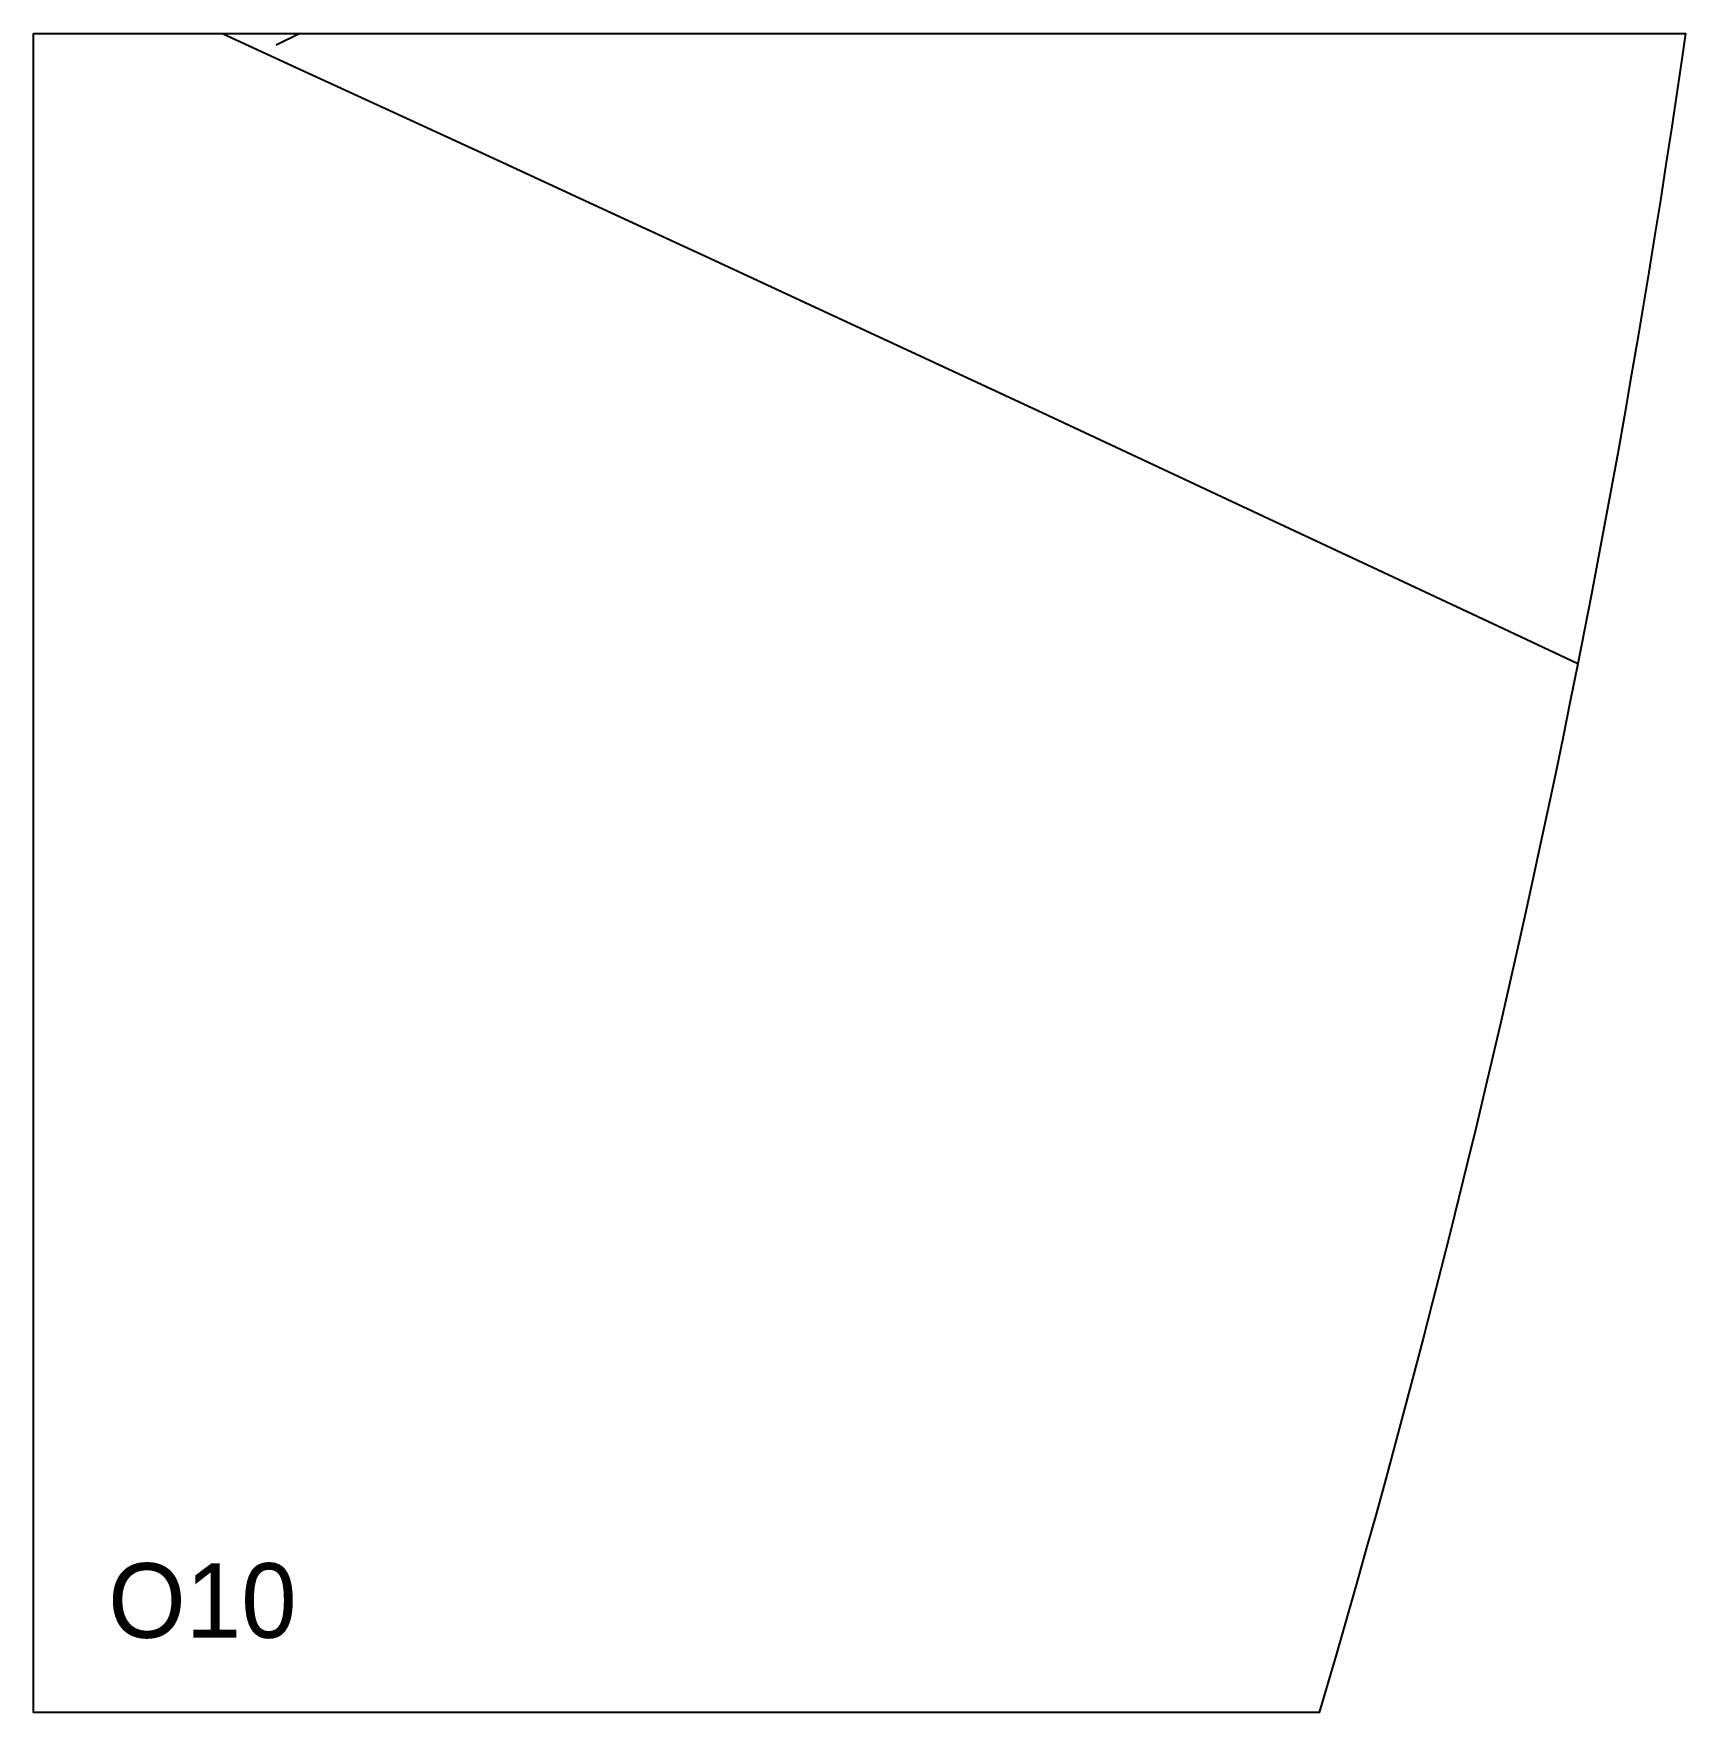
# Model space of a CAD drawing. Header units: millimetres. Extents: x 0 to 886, y 0 to 900.
import ezdxf

# ---------------------------------------------------------------- set-up
doc = ezdxf.new("R2010")
doc.units = ezdxf.units.MM
for name, color, linetype in [('CUT', 1, 'Continuous'), ('DECL', 30, 'Continuous'), ('HOUR', 7, 'Continuous'), ('ID', 3, 'Continuous')]:
    doc.layers.add(name, color=color, linetype=linetype)

msp = doc.modelspace()

# ---------------------------------------------------------------- linework, layer by layer
at = {"layer": 'CUT'}
msp.add_lwpolyline([(0, 900), (885.89, 900), (884.1, 887.54), (881.27, 868.26), (878.38, 849), (875.44, 829.74), (872.43, 810.49), (869.36, 791.25), (866.24, 772.02), (863.06, 752.8), (859.81, 733.59), (856.51, 714.39), (853.15, 695.2), (849.73, 676.02), (846.26, 656.85), (842.72, 637.7), (839.12, 618.55), (835.47, 599.41), (831.76, 580.29), (827.99, 561.18), (824.16, 542.08), (820.27, 522.99), (816.32, 503.91), (812.32, 484.84), (808.25, 465.79), (804.13, 446.75), (799.95, 427.72), (795.71, 408.71), (791.41, 389.71), (787.06, 370.72), (782.64, 351.74), (778.17, 332.78), (773.64, 313.83), (769.05, 294.9), (764.4, 275.98), (759.7, 257.08), (754.94, 238.19), (750.12, 219.31), (745.24, 200.45), (740.3, 181.6), (735.31, 162.77), (730.25, 143.96), (725.15, 125.16), (719.98, 106.37), (714.75, 87.61), (709.47, 68.85), (704.13, 50.12), (698.73, 31.4), (693.28, 12.7), (689.53, 0), (0, 0), (0, 900)], close=True, dxfattribs=at)
at = {"layer": 'DECL'}
msp.add_lwpolyline([(101.34, 900), (136.6, 883.82), (191.15, 858.74), (246.63, 833.19), (303.03, 807.15), (360.41, 780.61), (418.77, 753.56), (478.15, 725.98), (538.58, 697.86), (600.08, 669.19), (662.7, 639.94), (726.46, 610.1), (791.39, 579.66), (828.22, 562.36)], dxfattribs=at)
at = {"layer": 'HOUR'}
msp.add_lwpolyline([(142.83, 900), (130.02, 893.73)], dxfattribs=at)

# ---------------------------------------------------------------- texts
at = {"layer": 'ID'}
msp.add_text('O10', height=40, dxfattribs=at).set_placement((40, 40))

doc.saveas('drawing.dxf')
